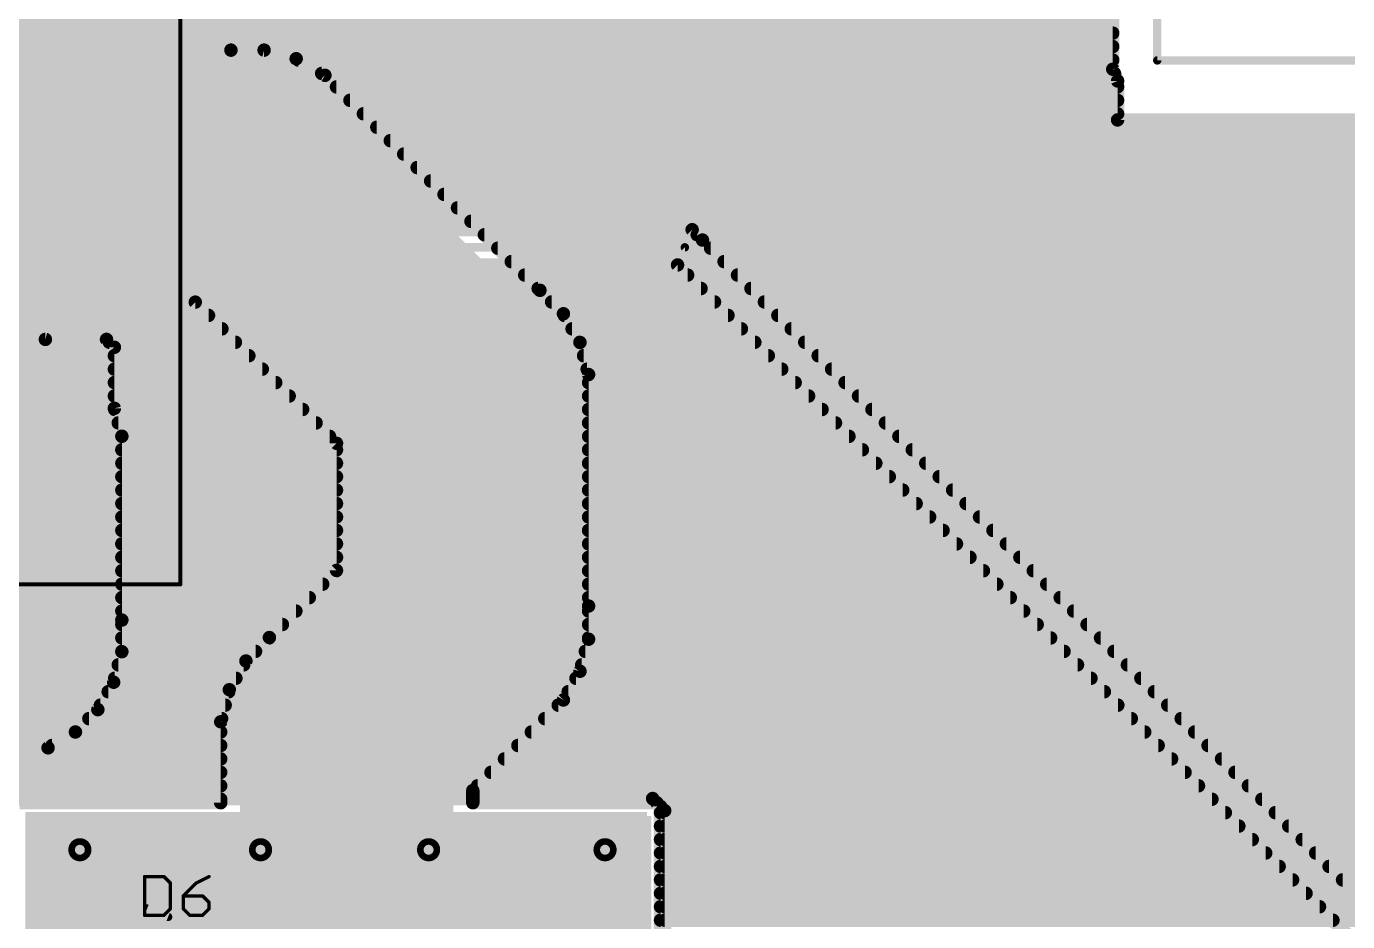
# Model space of a CAD drawing. Extents: x 0 to 10.8, y 0 to 6.1.
# Drawn here: x 8.201 to 9.774, y 3.502 to 4.568 of the extents above; entities that cross this region are included whole.
import ezdxf

# ---------------------------------------------------------------- set-up
doc = ezdxf.new("R2010")
doc.units = 0
for name, color, linetype in [('1', 22, 'CONTINUOUS'), ('116', 253, 'CONTINUOUS'), ('16', 175, 'CONTINUOUS'), ('18', 82, 'CONTINUOUS'), ('20', 7, 'CONTINUOUS'), ('21', 253, 'CONTINUOUS'), ('25', 253, 'CONTINUOUS'), ('29', 253, 'CONTINUOUS'), ('30', 253, 'CONTINUOUS'), ('31', 253, 'CONTINUOUS'), ('39', 22, 'CONTINUOUS'), ('44', 253, 'CONTINUOUS')]:
    doc.layers.add(name, color=color, linetype=linetype)

# ---------------------------------------------------------------- blocks, each defined once
blk = doc.blocks.new('RECT')
blk.add_solid([(-0.5, -0.5), (0.5, -0.5), (-0.5, 0.5), (0.5, 0.5)])
blk = doc.blocks.new('SQUAREV')
blk.add_solid([(-0.5, -0.5), (0.5, -0.5), (-0.5, 0.5), (0.5, 0.5)])

msp = doc.modelspace()

# ---------------------------------------------------------------- linework, layer by layer
at = {"layer": '1'}
for points, const_width in [([(9.49424, 6.029677), (9.49424, 4.517012)], 0.016), ([(7.140697, 4.576), (9.49424, 4.576)], 0.016), ([(7.124697, 4.56), (9.49424, 4.56)], 0.016), ([(7.108697, 4.544), (9.49424, 4.544)], 0.016), ([(8.444799, 4.539752), (7.483587, 4.539752)], 0.016), ([(8.484299, 4.539752), (8.444799, 4.539752)], 0.016), ([(8.522449, 4.529531), (8.484299, 4.539752)], 0.016), ([(8.55665, 4.509783), (8.522449, 4.529531)], 0.016), ([(8.525102, 4.528), (9.49424, 4.528)], 0.016), ([(8.464551, 4.389756), (7.503339, 4.389756)], 0.254), ([(8.720457, 4.13385), (8.464551, 4.389756)], 0.254), ([(8.552811, 4.512), (9.496315, 4.512)], 0.016), ([(8.812555, 4.253878), (8.55665, 4.509783)], 0.016), ([(9.49424, 4.517012), (9.5, 4.503118)], 0.016), ([(8.570433, 4.496), (9.5, 4.496)], 0.016), ([(9.5, 4.503118), (9.5, 4.456693)], 0.016), ([(8.586433, 4.48), (9.5, 4.48)], 0.016), ([(8.602433, 4.464), (9.5, 4.464)], 0.016), ([(8.618433, 4.448), (10.542909, 4.448)], 0.016), ([(9.5, 4.456693), (10.551602, 4.456693)], 0.016), ([(8.634433, 4.432), (10.530996, 4.432)], 0.016), ([(8.650433, 4.416), (10.52176, 4.416)], 0.016), ([(8.666433, 4.4), (10.516028, 4.4)], 0.016), ([(8.682433, 4.384), (10.51174, 4.384)], 0.016), ([(8.698433, 4.368), (10.51, 4.368)], 0.016), ([(8.714433, 4.352), (10.51, 4.352)], 0.016), ([(8.730433, 4.336), (10.511736, 4.336)], 0.016), ([(8.746433, 4.32), (10.516024, 4.32)], 0.016), ([(8.762433, 4.304), (10.521752, 4.304)], 0.016), ([(8.778433, 4.288), (10.530988, 4.288)], 0.016), ([(8.794433, 4.272), (10.542906, 4.272)], 0.016), ([(8.720457, 3.85826), (8.720457, 4.13385)], 0.254), ([(8.810433, 4.256), (10.558906, 4.256)], 0.016), ([(8.840484, 4.225949), (8.812555, 4.253878)], 0.016), ([(7.565469, 4.239756), (8.402417, 4.239756)], 0.016), ([(8.402417, 4.239756), (8.570457, 4.071717)], 0.016), ([(8.826433, 4.24), (10.584839, 4.24)], 0.016), ([(7.549713, 4.224), (8.418173, 4.224)], 0.016), ([(8.860232, 4.191748), (8.840484, 4.225949)], 0.016), ([(8.84161, 4.224), (10.754087, 4.224)], 0.016), ([(7.533713, 4.208), (8.434173, 4.208)], 0.016), ([(8.85085, 4.208), (10.754087, 4.208)], 0.016), ([(8.224004, 4.195421), (8.190827, 4.204311)], 0.016), ([(8.296736, 4.195421), (8.224004, 4.195421)], 0.016), ([(8.306106, 4.186051), (8.296736, 4.195421)], 0.016), ([(8.300157, 4.192), (8.450173, 4.192)], 0.016), ([(8.860091, 4.192), (10.754087, 4.192)], 0.016), ([(8.870453, 4.153598), (8.860232, 4.191748)], 0.016), ([(8.172, 3.84248), (8.172, 4.061315)], 0.254), ([(8.306106, 4.113319), (8.306106, 4.186051)], 0.016), ([(8.306106, 4.176), (8.466173, 4.176)], 0.016), ([(8.864453, 4.176), (10.754087, 4.176)], 0.016), ([(8.306106, 4.16), (8.482173, 4.16)], 0.016), ([(8.86874, 4.16), (10.754087, 4.16)], 0.016), ([(8.306106, 4.144), (8.498173, 4.144)], 0.016), ([(8.870453, 3.878008), (8.870453, 4.153598)], 0.016), ([(8.870453, 4.144), (10.754087, 4.144)], 0.016), ([(8.306106, 4.128), (8.514173, 4.128)], 0.016), ([(8.870453, 4.128), (10.754087, 4.128)], 0.016), ([(8.314996, 4.080142), (8.306106, 4.113319)], 0.016), ([(8.306461, 4.112), (8.530173, 4.112)], 0.016), ([(8.870453, 4.112), (10.754087, 4.112)], 0.016), ([(8.310748, 4.096), (8.546173, 4.096)], 0.016), ([(8.870453, 4.096), (10.754087, 4.096)], 0.016), ([(8.314996, 3.861307), (8.314996, 4.080142)], 0.016), ([(8.314996, 4.08), (8.562173, 4.08)], 0.016), ([(8.870453, 4.08), (10.754087, 4.08)], 0.016), ([(8.570457, 4.071717), (8.570457, 3.92039)], 0.016), ([(8.314996, 4.064), (8.570457, 4.064)], 0.016), ([(8.870453, 4.064), (10.754087, 4.064)], 0.016), ([(8.314996, 4.048), (8.570457, 4.048)], 0.016), ([(8.870453, 4.048), (10.754087, 4.048)], 0.016), ([(8.314996, 4.032), (8.570457, 4.032)], 0.016), ([(8.870453, 4.032), (10.754087, 4.032)], 0.016), ([(8.314996, 4.016), (8.570457, 4.016)], 0.016), ([(8.870453, 4.016), (10.754087, 4.016)], 0.016), ([(8.314996, 4), (8.570457, 4)], 0.016), ([(8.870453, 4), (10.754087, 4)], 0.016), ([(8.314996, 3.984), (8.570457, 3.984)], 0.016), ([(8.582661, 3.720465), (8.720457, 3.85826)], 0.254), ([(8.870453, 3.984), (10.754087, 3.984)], 0.016), ([(7.306063, 3.84248), (8.172, 3.84248)], 0.254), ([(8.314996, 3.968), (8.570457, 3.968)], 0.016), ([(8.870453, 3.968), (10.754087, 3.968)], 0.016), ([(8.314996, 3.952), (8.570457, 3.952)], 0.016), ([(8.870453, 3.952), (10.754087, 3.952)], 0.016), ([(8.314996, 3.936), (8.570457, 3.936)], 0.016), ([(8.870453, 3.936), (10.754087, 3.936)], 0.016), ([(8.314996, 3.92), (8.570067, 3.92)], 0.016), ([(8.570457, 3.92039), (8.490559, 3.840492)], 0.016), ([(8.870453, 3.92), (10.754087, 3.92)], 0.016), ([(8.314996, 3.904), (8.554067, 3.904)], 0.016), ([(8.870453, 3.904), (10.754087, 3.904)], 0.016), ([(8.314996, 3.888), (8.538067, 3.888)], 0.016), ([(8.870453, 3.888), (10.754087, 3.888)], 0.016), ([(8.870453, 3.838508), (8.870453, 3.878008)], 0.016), ([(8.314996, 3.872), (8.522067, 3.872)], 0.016), ([(8.314996, 3.82365), (8.314996, 3.861307)], 0.016), ([(8.870453, 3.872), (10.754087, 3.872)], 0.016), ([(8.314996, 3.856), (8.506067, 3.856)], 0.016), ([(8.870453, 3.856), (10.754087, 3.856)], 0.016), ([(8.314996, 3.84), (8.490067, 3.84)], 0.016), ([(8.490559, 3.840492), (8.46263, 3.812563)], 0.016), ([(8.582661, 3.307079), (8.582661, 3.720465)], 0.254), ([(8.860232, 3.800358), (8.870453, 3.838508)], 0.016), ([(8.870453, 3.84), (10.754087, 3.84)], 0.016), ([(8.305252, 3.787283), (8.314996, 3.82365)], 0.016), ([(8.314996, 3.824), (8.474067, 3.824)], 0.016), ([(8.866563, 3.824), (10.754087, 3.824)], 0.016), ([(8.310799, 3.808), (8.459996, 3.808)], 0.016), ([(8.46263, 3.812563), (8.442882, 3.778362)], 0.016), ([(8.840484, 3.766157), (8.860232, 3.800358)], 0.016), ([(8.86228, 3.808), (10.754087, 3.808)], 0.016), ([(8.286425, 3.754673), (8.305252, 3.787283)], 0.016), ([(8.306512, 3.792), (8.45076, 3.792)], 0.016), ([(8.855406, 3.792), (10.754087, 3.792)], 0.016), ([(8.298736, 3.776), (8.442252, 3.776)], 0.016), ([(8.442882, 3.778362), (8.432661, 3.740213)], 0.016), ([(8.732657, 3.658331), (8.840484, 3.766157)], 0.016), ([(8.846165, 3.776), (10.754087, 3.776)], 0.016), ([(8.259803, 3.728051), (8.286425, 3.754673)], 0.016), ([(8.2895, 3.76), (8.437965, 3.76)], 0.016), ([(8.834327, 3.76), (10.754087, 3.76)], 0.016), ([(8.275752, 3.744), (8.433677, 3.744)], 0.016), ([(8.432661, 3.740213), (8.432661, 3.643854)], 0.016), ([(8.818327, 3.744), (10.754087, 3.744)], 0.016), ([(8.227193, 3.709224), (8.259803, 3.728051)], 0.016), ([(8.259713, 3.728), (8.432661, 3.728)], 0.016), ([(8.802327, 3.728), (10.754087, 3.728)], 0.016), ([(8.190827, 3.69948), (8.227193, 3.709224)], 0.016), ([(8.232, 3.712), (8.432661, 3.712)], 0.016), ([(8.786327, 3.712), (10.754087, 3.712)], 0.016), ([(7.682059, 3.696), (8.432661, 3.696)], 0.016), ([(8.770327, 3.696), (10.754087, 3.696)], 0.016), ([(7.682059, 3.68), (8.432661, 3.68)], 0.016), ([(8.754327, 3.68), (10.754087, 3.68)], 0.016), ([(7.682059, 3.664), (8.432661, 3.664)], 0.016), ([(8.732657, 3.643854), (8.732657, 3.658331)], 0.016), ([(8.738327, 3.664), (10.754087, 3.664)], 0.016), ([(7.682059, 3.648), (8.432661, 3.648)], 0.016), ([(8.432661, 3.643854), (8.193417, 3.643854)], 0.016), ([(8.732657, 3.648), (10.754087, 3.648)], 0.016), ([(8.951673, 3.643854), (8.732657, 3.643854)], 0.016), ([(8.961043, 3.634484), (8.951673, 3.643854)], 0.016), ([(8.961043, 3.116228), (8.961043, 3.634484)], 0.016), ([(8.961043, 3.632), (10.754087, 3.632)], 0.016), ([(8.961043, 3.616), (10.754087, 3.616)], 0.016), ([(8.961043, 3.6), (10.754087, 3.6)], 0.016), ([(8.961043, 3.584), (10.754087, 3.584)], 0.016), ([(8.961043, 3.568), (10.754087, 3.568)], 0.016), ([(8.961043, 3.552), (10.754087, 3.552)], 0.016), ([(8.961043, 3.536), (10.754087, 3.536)], 0.016), ([(8.370047, 3.507858), (8.345047, 3.517858)], 0.01), ([(8.961043, 3.52), (10.754087, 3.52)], 0.016), ([(8.961043, 3.504), (10.754087, 3.504)], 0.016)]:
    msp.add_lwpolyline(points, dxfattribs=dict(at, const_width=const_width))
for points, const_width in [([(9.49424, 4.556, 1), (9.49424, 4.564)], 0.008), ([(8.444799, 4.543752, 1), (8.444799, 4.535752)], 0.008), ([(8.444799, 4.535752, 1), (8.444799, 4.543752)], 0.008), ([(8.485334, 4.543616, 1), (8.483264, 4.535888)], 0.008), ([(8.484299, 4.535752, 1), (8.484299, 4.543752)], 0.008), ([(9.49424, 4.54, 1), (9.49424, 4.548)], 0.008), ([(8.524449, 4.532996, 1), (8.520449, 4.526067)], 0.008), ([(8.525102, 4.532, 1), (8.525102, 4.524)], 0.008), ([(8.521414, 4.525668, 1), (8.523484, 4.533395)], 0.008), ([(9.49424, 4.524, 1), (9.49424, 4.532)], 0.008), ([(8.509452, 4.434657, 1), (8.41965, 4.344855)], 0.127), ([(8.464551, 4.326256, 1), (8.464551, 4.453256)], 0.127), ([(8.552811, 4.516, 1), (8.552811, 4.508)], 0.008), ([(8.559478, 4.512612, 1), (8.553821, 4.506955)], 0.008), ([(8.554649, 4.506319, 1), (8.55865, 4.513247)], 0.008), ([(9.497935, 4.518544, 1), (9.490545, 4.51548)], 0.008), ([(9.49024, 4.517012, 1), (9.49824, 4.517012)], 0.008), ([(9.496315, 4.508, 1), (9.496315, 4.516)], 0.008), ([(8.570433, 4.5, 1), (8.570433, 4.492)], 0.008), ([(9.504, 4.503118, 1), (9.496, 4.503118)], 0.008), ([(9.496305, 4.501586, 1), (9.503695, 4.50465)], 0.008), ([(9.5, 4.492, 1), (9.5, 4.5)], 0.008), ([(8.586433, 4.484, 1), (8.586433, 4.476)], 0.008), ([(9.5, 4.476, 1), (9.5, 4.484)], 0.008), ([(8.602433, 4.468, 1), (8.602433, 4.46)], 0.008), ([(9.5, 4.46, 1), (9.5, 4.468)], 0.008), ([(8.618433, 4.452, 1), (8.618433, 4.444)], 0.008), ([(9.5, 4.460693, 1), (9.5, 4.452693)], 0.008), ([(9.496, 4.456693, 1), (9.504, 4.456693)], 0.008), ([(8.634433, 4.436, 1), (8.634433, 4.428)], 0.008), ([(8.650433, 4.42, 1), (8.650433, 4.412)], 0.008), ([(8.666433, 4.404, 1), (8.666433, 4.396)], 0.008), ([(8.682433, 4.388, 1), (8.682433, 4.38)], 0.008), ([(8.698433, 4.372, 1), (8.698433, 4.364)], 0.008), ([(8.714433, 4.356, 1), (8.714433, 4.348)], 0.008), ([(8.730433, 4.34, 1), (8.730433, 4.332)], 0.008), ([(8.746433, 4.324, 1), (8.746433, 4.316)], 0.008), ([(8.762433, 4.308, 1), (8.762433, 4.3)], 0.008), ([(8.778433, 4.292, 1), (8.778433, 4.284)], 0.008), ([(8.794433, 4.276, 1), (8.794433, 4.268)], 0.008), ([(8.783957, 4.13385, 1), (8.656957, 4.13385)], 0.127), ([(8.810433, 4.26, 1), (8.810433, 4.252)], 0.008), ([(8.815384, 4.256706, 1), (8.809727, 4.25105)], 0.008), ([(8.405246, 4.242584, 1), (8.399589, 4.236927)], 0.008), ([(8.402417, 4.235756, 1), (8.402417, 4.243756)], 0.008), ([(8.809727, 4.25105, 1), (8.815384, 4.256706)], 0.008), ([(8.826433, 4.244, 1), (8.826433, 4.236)], 0.008), ([(8.418173, 4.22, 1), (8.418173, 4.228)], 0.008), ([(8.675555, 4.088949, 1), (8.765358, 4.178752)], 0.127), ([(8.843948, 4.227949, 1), (8.83702, 4.223949)], 0.008), ([(8.84161, 4.228, 1), (8.84161, 4.22)], 0.008), ([(8.837656, 4.22312, 1), (8.843313, 4.228777)], 0.008), ([(8.434173, 4.204, 1), (8.434173, 4.212)], 0.008), ([(8.85085, 4.212, 1), (8.85085, 4.204)], 0.008), ([(8.224004, 4.199421, 1), (8.224004, 4.191421)], 0.008), ([(8.222969, 4.191558, 1), (8.225039, 4.199285)], 0.008), ([(8.299565, 4.19825, 1), (8.293908, 4.192593)], 0.008), ([(8.300157, 4.196, 1), (8.300157, 4.188)], 0.008), ([(8.296736, 4.191421, 1), (8.296736, 4.199421)], 0.008), ([(8.450173, 4.188, 1), (8.450173, 4.196)], 0.008), ([(8.860091, 4.196, 1), (8.860091, 4.188)], 0.008), ([(8.864096, 4.192783, 1), (8.856369, 4.190713)], 0.008), ([(8.2355, 4.061315, 1), (8.1085, 4.061315)], 0.127), ([(8.310106, 4.186051, 1), (8.302106, 4.186051)], 0.008), ([(8.306106, 4.18, 1), (8.306106, 4.172)], 0.008), ([(8.303278, 4.183223, 1), (8.308935, 4.18888)], 0.008), ([(8.466173, 4.172, 1), (8.466173, 4.18)], 0.008), ([(8.856768, 4.189748, 1), (8.863696, 4.193748)], 0.008), ([(8.864453, 4.18, 1), (8.864453, 4.172)], 0.008), ([(8.306106, 4.164, 1), (8.306106, 4.156)], 0.008), ([(8.482173, 4.156, 1), (8.482173, 4.164)], 0.008), ([(8.86874, 4.164, 1), (8.86874, 4.156)], 0.008), ([(8.306106, 4.148, 1), (8.306106, 4.14)], 0.008), ([(8.498173, 4.14, 1), (8.498173, 4.148)], 0.008), ([(8.874453, 4.153598, 1), (8.866453, 4.153598)], 0.008), ([(8.870453, 4.148, 1), (8.870453, 4.14)], 0.008), ([(8.866589, 4.152563, 1), (8.874317, 4.154634)], 0.008), ([(8.306106, 4.132, 1), (8.306106, 4.124)], 0.008), ([(8.514173, 4.124, 1), (8.514173, 4.132)], 0.008), ([(8.870453, 4.132, 1), (8.870453, 4.124)], 0.008), ([(8.30997, 4.114354, 1), (8.302243, 4.112284)], 0.008), ([(8.306461, 4.116, 1), (8.306461, 4.108)], 0.008), ([(8.530173, 4.108, 1), (8.530173, 4.116)], 0.008), ([(8.870453, 4.116, 1), (8.870453, 4.108)], 0.008), ([(8.302106, 4.113319, 1), (8.310106, 4.113319)], 0.008), ([(8.310748, 4.1, 1), (8.310748, 4.092)], 0.008), ([(8.546173, 4.092, 1), (8.546173, 4.1)], 0.008), ([(8.870453, 4.1, 1), (8.870453, 4.092)], 0.008), ([(8.318996, 4.080142, 1), (8.310996, 4.080142)], 0.008), ([(8.314996, 4.084, 1), (8.314996, 4.076)], 0.008), ([(8.562173, 4.076, 1), (8.562173, 4.084)], 0.008), ([(8.870453, 4.084, 1), (8.870453, 4.076)], 0.008), ([(8.311132, 4.079106, 1), (8.31886, 4.081177)], 0.008), ([(8.574457, 4.071717, 1), (8.566457, 4.071717)], 0.008), ([(8.567628, 4.068888, 1), (8.573285, 4.074545)], 0.008), ([(8.314996, 4.068, 1), (8.314996, 4.06)], 0.008), ([(8.570457, 4.06, 1), (8.570457, 4.068)], 0.008), ([(8.870453, 4.068, 1), (8.870453, 4.06)], 0.008), ([(8.314996, 4.052, 1), (8.314996, 4.044)], 0.008), ([(8.570457, 4.044, 1), (8.570457, 4.052)], 0.008), ([(8.870453, 4.052, 1), (8.870453, 4.044)], 0.008), ([(8.314996, 4.036, 1), (8.314996, 4.028)], 0.008), ([(8.570457, 4.028, 1), (8.570457, 4.036)], 0.008), ([(8.870453, 4.036, 1), (8.870453, 4.028)], 0.008), ([(8.314996, 4.02, 1), (8.314996, 4.012)], 0.008), ([(8.570457, 4.012, 1), (8.570457, 4.02)], 0.008), ([(8.870453, 4.02, 1), (8.870453, 4.012)], 0.008), ([(8.314996, 4.004, 1), (8.314996, 3.996)], 0.008), ([(8.570457, 3.996, 1), (8.570457, 4.004)], 0.008), ([(8.870453, 4.004, 1), (8.870453, 3.996)], 0.008), ([(8.314996, 3.988, 1), (8.314996, 3.98)], 0.008), ([(8.570457, 3.98, 1), (8.570457, 3.988)], 0.008), ([(8.765358, 3.813359, 1), (8.675555, 3.903161)], 0.127), ([(8.870453, 3.988, 1), (8.870453, 3.98)], 0.008), ([(8.172, 3.77898, 1), (8.172, 3.90598)], 0.127), ([(8.314996, 3.972, 1), (8.314996, 3.964)], 0.008), ([(8.570457, 3.964, 1), (8.570457, 3.972)], 0.008), ([(8.870453, 3.972, 1), (8.870453, 3.964)], 0.008), ([(8.314996, 3.956, 1), (8.314996, 3.948)], 0.008), ([(8.570457, 3.948, 1), (8.570457, 3.956)], 0.008), ([(8.870453, 3.956, 1), (8.870453, 3.948)], 0.008), ([(8.314996, 3.94, 1), (8.314996, 3.932)], 0.008), ([(8.570457, 3.932, 1), (8.570457, 3.94)], 0.008), ([(8.870453, 3.94, 1), (8.870453, 3.932)], 0.008), ([(8.314996, 3.924, 1), (8.314996, 3.916)], 0.008), ([(8.566457, 3.92039, 1), (8.574457, 3.92039)], 0.008), ([(8.573285, 3.917561, 1), (8.567628, 3.923218)], 0.008), ([(8.570067, 3.916, 1), (8.570067, 3.924)], 0.008), ([(8.656957, 3.85826, 1), (8.783957, 3.85826)], 0.127), ([(8.870453, 3.924, 1), (8.870453, 3.916)], 0.008), ([(8.1085, 3.84248, 1), (8.2355, 3.84248)], 0.127), ([(8.314996, 3.908, 1), (8.314996, 3.9)], 0.008), ([(8.554067, 3.9, 1), (8.554067, 3.908)], 0.008), ([(8.870453, 3.908, 1), (8.870453, 3.9)], 0.008), ([(8.314996, 3.892, 1), (8.314996, 3.884)], 0.008), ([(8.538067, 3.884, 1), (8.538067, 3.892)], 0.008), ([(8.870453, 3.892, 1), (8.870453, 3.884)], 0.008), ([(8.874453, 3.878008, 1), (8.866453, 3.878008)], 0.008), ([(8.314996, 3.876, 1), (8.314996, 3.868)], 0.008), ([(8.318996, 3.861307, 1), (8.310996, 3.861307)], 0.008), ([(8.522067, 3.868, 1), (8.522067, 3.876)], 0.008), ([(8.866453, 3.878008, 1), (8.874453, 3.878008)], 0.008), ([(8.870453, 3.876, 1), (8.870453, 3.868)], 0.008), ([(8.310996, 3.861307, 1), (8.318996, 3.861307)], 0.008), ([(8.314996, 3.86, 1), (8.314996, 3.852)], 0.008), ([(8.506067, 3.852, 1), (8.506067, 3.86)], 0.008), ([(8.870453, 3.86, 1), (8.870453, 3.852)], 0.008), ([(8.314996, 3.844, 1), (8.314996, 3.836)], 0.008), ([(8.646161, 3.720465, 1), (8.519161, 3.720465)], 0.127), ([(8.487731, 3.843321, 1), (8.493387, 3.837664)], 0.008), ([(8.493387, 3.837664, 1), (8.487731, 3.843321)], 0.008), ([(8.490067, 3.836, 1), (8.490067, 3.844)], 0.008), ([(8.870453, 3.844, 1), (8.870453, 3.836)], 0.008), ([(8.866453, 3.838508, 1), (8.874453, 3.838508)], 0.008), ([(8.874317, 3.837473, 1), (8.866589, 3.839543)], 0.008), ([(8.314996, 3.828, 1), (8.314996, 3.82)], 0.008), ([(8.310996, 3.82365, 1), (8.318996, 3.82365)], 0.008), ([(8.31886, 3.822614, 1), (8.311132, 3.824685)], 0.008), ([(8.53776, 3.765366, 1), (8.627563, 3.675563)], 0.127), ([(8.474067, 3.82, 1), (8.474067, 3.828)], 0.008), ([(8.866563, 3.828, 1), (8.866563, 3.82)], 0.008), ([(8.310799, 3.812, 1), (8.310799, 3.804)], 0.008), ([(8.459801, 3.815391, 1), (8.465458, 3.809735)], 0.008), ([(8.466094, 3.810563, 1), (8.459166, 3.814563)], 0.008), ([(8.459996, 3.804, 1), (8.459996, 3.812)], 0.008), ([(8.856369, 3.801393, 1), (8.864096, 3.799323)], 0.008), ([(8.863696, 3.798358, 1), (8.856768, 3.802358)], 0.008), ([(8.86228, 3.812, 1), (8.86228, 3.804)], 0.008), ([(8.301388, 3.788319, 1), (8.309116, 3.786248)], 0.008), ([(8.308716, 3.785284, 1), (8.301788, 3.789283)], 0.008), ([(8.306512, 3.796, 1), (8.306512, 3.788)], 0.008), ([(8.45076, 3.788, 1), (8.45076, 3.796)], 0.008), ([(8.855406, 3.796, 1), (8.855406, 3.788)], 0.008), ([(8.298736, 3.78, 1), (8.298736, 3.772)], 0.008), ([(8.439418, 3.780362, 1), (8.446346, 3.776362)], 0.008), ([(8.446746, 3.777327, 1), (8.439018, 3.779397)], 0.008), ([(8.442252, 3.772, 1), (8.442252, 3.78)], 0.008), ([(8.843313, 3.763329, 1), (8.837656, 3.768986)], 0.008), ([(8.846165, 3.78, 1), (8.846165, 3.772)], 0.008), ([(8.282961, 3.756673, 1), (8.289889, 3.752673)], 0.008), ([(8.289254, 3.751845, 1), (8.283597, 3.757502)], 0.008), ([(8.2895, 3.764, 1), (8.2895, 3.756)], 0.008), ([(8.437965, 3.756, 1), (8.437965, 3.764)], 0.008), ([(8.834327, 3.764, 1), (8.834327, 3.756)], 0.008), ([(8.83702, 3.768158, 1), (8.843948, 3.764157)], 0.008), ([(8.275752, 3.748, 1), (8.275752, 3.74)], 0.008), ([(8.436661, 3.740213, 1), (8.428661, 3.740213)], 0.008), ([(8.428798, 3.741248, 1), (8.436525, 3.739177)], 0.008), ([(8.433677, 3.74, 1), (8.433677, 3.748)], 0.008), ([(8.818327, 3.748, 1), (8.818327, 3.74)], 0.008), ([(8.259713, 3.732, 1), (8.259713, 3.724)], 0.008), ([(8.256975, 3.73088, 1), (8.262632, 3.725223)], 0.008), ([(8.261803, 3.724587, 1), (8.257803, 3.731515)], 0.008), ([(8.432661, 3.724, 1), (8.432661, 3.732)], 0.008), ([(8.802327, 3.732, 1), (8.802327, 3.724)], 0.008), ([(8.225193, 3.712689, 1), (8.229193, 3.70576)], 0.008), ([(8.228228, 3.705361, 1), (8.226158, 3.713088)], 0.008), ([(8.232, 3.716, 1), (8.232, 3.708)], 0.008), ([(8.432661, 3.708, 1), (8.432661, 3.716)], 0.008), ([(8.786327, 3.716, 1), (8.786327, 3.708)], 0.008), ([(8.432661, 3.692, 1), (8.432661, 3.7)], 0.008), ([(8.770327, 3.7, 1), (8.770327, 3.692)], 0.008), ([(8.432661, 3.676, 1), (8.432661, 3.684)], 0.008), ([(8.754327, 3.684, 1), (8.754327, 3.676)], 0.008), ([(8.432661, 3.66, 1), (8.432661, 3.668)], 0.008), ([(8.736657, 3.658331, 1), (8.728657, 3.658331)], 0.008), ([(8.729829, 3.661159, 1), (8.735486, 3.655502)], 0.008), ([(8.738327, 3.668, 1), (8.738327, 3.66)], 0.008), ([(8.428661, 3.643854, 1), (8.436661, 3.643854)], 0.008), ([(8.432661, 3.644, 1), (8.432661, 3.652)], 0.008), ([(8.432661, 3.639854, 1), (8.432661, 3.647854)], 0.008), ([(8.732657, 3.652, 1), (8.732657, 3.644)], 0.008), ([(8.732657, 3.647854, 1), (8.732657, 3.639854)], 0.008), ([(8.728657, 3.643854, 1), (8.736657, 3.643854)], 0.008), ([(8.954502, 3.646683, 1), (8.948845, 3.641026)], 0.008), ([(8.951673, 3.639854, 1), (8.951673, 3.647854)], 0.008), ([(8.965043, 3.634484, 1), (8.957043, 3.634484)], 0.008), ([(8.961043, 3.636, 1), (8.961043, 3.628)], 0.008), ([(8.958215, 3.631656, 1), (8.963872, 3.637313)], 0.008), ([(8.961043, 3.62, 1), (8.961043, 3.612)], 0.008), ([(8.961043, 3.604, 1), (8.961043, 3.596)], 0.008), ([(8.961043, 3.588, 1), (8.961043, 3.58)], 0.008), ([(8.961043, 3.572, 1), (8.961043, 3.564)], 0.008), ([(8.961043, 3.556, 1), (8.961043, 3.548)], 0.008), ([(8.961043, 3.54, 1), (8.961043, 3.532)], 0.008), ([(8.345976, 3.520179, 1), (8.344119, 3.515537)], 0.005), ([(8.961043, 3.524, 1), (8.961043, 3.516)], 0.008), ([(8.369119, 3.505537, 1), (8.370976, 3.510179)], 0.005), ([(8.961043, 3.508, 1), (8.961043, 3.5)], 0.008)]:
    msp.add_lwpolyline(points, format="xyb", dxfattribs=dict(at, const_width=const_width))
at = {"layer": '116', "const_width": 0.007874}
for points in [[(8.265039, 3.578031, 1), (8.265039, 3.597717, 1), (8.265039, 3.578031)], [(8.480039, 3.578031, 1), (8.480039, 3.597717, 1), (8.480039, 3.578031)], [(8.680039, 3.578031, 1), (8.680039, 3.597717, 1), (8.680039, 3.578031)], [(8.890039, 3.578031, 1), (8.890039, 3.597717, 1), (8.890039, 3.578031)]]:
    msp.add_lwpolyline(points, format="xyb", dxfattribs=at)
at = {"layer": '16'}
for points, const_width in [([(9.49424, 6.029677), (9.49424, 4.517012)], 0.016), ([(6.568744, 4.576), (9.49424, 4.576)], 0.016), ([(6.568744, 4.56), (9.49424, 4.56)], 0.016), ([(6.568744, 4.544), (9.49424, 4.544)], 0.016), ([(6.568744, 4.528), (9.49424, 4.528)], 0.016), ([(6.566665, 4.512), (9.496315, 4.512)], 0.016), ([(9.49424, 4.517012), (9.5, 4.503118)], 0.016), ([(6.562992, 4.496), (9.5, 4.496)], 0.016), ([(9.5, 4.503118), (9.5, 4.456693)], 0.016), ([(6.539417, 4.48), (9.5, 4.48)], 0.016), ([(5.590693, 4.464), (9.5, 4.464)], 0.016), ([(5.606693, 4.448), (10.542909, 4.448)], 0.016), ([(9.5, 4.456693), (10.551602, 4.456693)], 0.016), ([(5.622693, 4.432), (10.530996, 4.432)], 0.016), ([(5.638693, 4.416), (10.52176, 4.416)], 0.016), ([(5.654693, 4.4), (10.516028, 4.4)], 0.016), ([(5.670693, 4.384), (10.51174, 4.384)], 0.016), ([(5.686693, 4.368), (10.51, 4.368)], 0.016), ([(5.702693, 4.352), (10.51, 4.352)], 0.016), ([(5.718693, 4.336), (10.511736, 4.336)], 0.016), ([(8.993697, 4.325996), (5.728697, 4.325996)], 0.016), ([(9.005996, 4.313697), (8.993697, 4.325996)], 0.016), ([(8.999693, 4.32), (10.516024, 4.32)], 0.016), ([(5.72, 4.305), (8.985, 4.305)], 0.01), ([(8.985, 4.305), (10.285, 3.005)], 0.01), ([(10.257213, 3.06248), (9.005996, 4.313697)], 0.016), ([(9.015693, 4.304), (10.521752, 4.304)], 0.016), ([(9.031693, 4.288), (10.530988, 4.288)], 0.016), ([(5.203, 4.272), (8.988299, 4.272)], 0.016), ([(5.728697, 4.284), (8.976299, 4.284)], 0.016), ([(8.976299, 4.284), (10.229425, 3.030878)], 0.016), ([(9.047693, 4.272), (10.542906, 4.272)], 0.016), ([(5.055697, 4.256), (9.004299, 4.256)], 0.016), ([(9.063693, 4.256), (10.558906, 4.256)], 0.016), ([(5.039697, 4.24), (9.020299, 4.24)], 0.016), ([(9.079693, 4.24), (10.584839, 4.24)], 0.016), ([(5.023697, 4.224), (9.036299, 4.224)], 0.016), ([(9.095693, 4.224), (10.754087, 4.224)], 0.016), ([(7.682059, 4.208), (9.052299, 4.208)], 0.016), ([(9.111693, 4.208), (10.754087, 4.208)], 0.016), ([(7.682059, 4.192), (9.068299, 4.192)], 0.016), ([(9.127693, 4.192), (10.754087, 4.192)], 0.016), ([(7.682059, 4.176), (9.084299, 4.176)], 0.016), ([(9.143693, 4.176), (10.754087, 4.176)], 0.016), ([(7.682059, 4.16), (9.100299, 4.16)], 0.016), ([(9.159693, 4.16), (10.754087, 4.16)], 0.016), ([(7.682059, 4.144), (9.116299, 4.144)], 0.016), ([(9.175693, 4.144), (10.754087, 4.144)], 0.016), ([(7.682059, 4.128), (9.132299, 4.128)], 0.016), ([(9.191693, 4.128), (10.754087, 4.128)], 0.016), ([(7.682059, 4.112), (9.148299, 4.112)], 0.016), ([(9.207693, 4.112), (10.754087, 4.112)], 0.016), ([(7.682059, 4.096), (9.164299, 4.096)], 0.016), ([(9.223693, 4.096), (10.754087, 4.096)], 0.016), ([(7.682059, 4.08), (9.180299, 4.08)], 0.016), ([(9.239693, 4.08), (10.754087, 4.08)], 0.016), ([(7.682059, 4.064), (9.196299, 4.064)], 0.016), ([(9.255693, 4.064), (10.754087, 4.064)], 0.016), ([(7.682059, 4.048), (9.212299, 4.048)], 0.016), ([(9.271693, 4.048), (10.754087, 4.048)], 0.016), ([(7.682059, 4.032), (9.228299, 4.032)], 0.016), ([(9.287693, 4.032), (10.754087, 4.032)], 0.016), ([(7.682059, 4.016), (9.244299, 4.016)], 0.016), ([(9.303693, 4.016), (10.754087, 4.016)], 0.016), ([(7.682059, 4), (9.260299, 4)], 0.016), ([(9.319693, 4), (10.754087, 4)], 0.016), ([(7.682059, 3.984), (9.276299, 3.984)], 0.016), ([(9.335693, 3.984), (10.754087, 3.984)], 0.016), ([(7.682059, 3.968), (9.292299, 3.968)], 0.016), ([(9.351693, 3.968), (10.754087, 3.968)], 0.016), ([(7.682059, 3.952), (9.308299, 3.952)], 0.016), ([(9.367693, 3.952), (10.754087, 3.952)], 0.016), ([(7.682059, 3.936), (9.324299, 3.936)], 0.016), ([(9.383693, 3.936), (10.754087, 3.936)], 0.016), ([(7.682059, 3.92), (9.340299, 3.92)], 0.016), ([(9.399693, 3.92), (10.754087, 3.92)], 0.016), ([(7.682059, 3.904), (9.356299, 3.904)], 0.016), ([(9.415693, 3.904), (10.754087, 3.904)], 0.016), ([(7.682059, 3.888), (9.372299, 3.888)], 0.016), ([(9.431693, 3.888), (10.754087, 3.888)], 0.016), ([(7.682059, 3.872), (9.388299, 3.872)], 0.016), ([(9.447693, 3.872), (10.754087, 3.872)], 0.016), ([(7.682059, 3.856), (9.404299, 3.856)], 0.016), ([(9.463693, 3.856), (10.754087, 3.856)], 0.016), ([(7.682059, 3.84), (9.420299, 3.84)], 0.016), ([(9.479693, 3.84), (10.754087, 3.84)], 0.016), ([(7.682059, 3.824), (9.436299, 3.824)], 0.016), ([(9.495693, 3.824), (10.754087, 3.824)], 0.016), ([(7.682059, 3.808), (9.452299, 3.808)], 0.016), ([(9.511693, 3.808), (10.754087, 3.808)], 0.016), ([(7.682059, 3.792), (9.468299, 3.792)], 0.016), ([(9.527693, 3.792), (10.754087, 3.792)], 0.016), ([(7.682059, 3.776), (9.484299, 3.776)], 0.016), ([(9.543693, 3.776), (10.754087, 3.776)], 0.016), ([(7.682059, 3.76), (9.500299, 3.76)], 0.016), ([(9.559693, 3.76), (10.754087, 3.76)], 0.016), ([(7.682059, 3.744), (9.516299, 3.744)], 0.016), ([(9.575693, 3.744), (10.754087, 3.744)], 0.016), ([(7.682059, 3.728), (9.532299, 3.728)], 0.016), ([(9.591693, 3.728), (10.754087, 3.728)], 0.016), ([(7.682059, 3.712), (9.548299, 3.712)], 0.016), ([(9.607693, 3.712), (10.754087, 3.712)], 0.016), ([(7.682059, 3.696), (9.564299, 3.696)], 0.016), ([(9.623693, 3.696), (10.754087, 3.696)], 0.016), ([(7.682059, 3.68), (9.580299, 3.68)], 0.016), ([(9.639693, 3.68), (10.754087, 3.68)], 0.016), ([(7.682059, 3.664), (9.596299, 3.664)], 0.016), ([(9.655693, 3.664), (10.754087, 3.664)], 0.016), ([(8.946673, 3.648854), (8.193417, 3.648854)], 0.016), ([(8.956043, 3.639484), (8.946673, 3.648854)], 0.016), ([(8.947528, 3.648), (9.612299, 3.648)], 0.016), ([(9.671693, 3.648), (10.754087, 3.648)], 0.016), ([(8.956043, 2.956228), (8.956043, 3.639484)], 0.016), ([(8.956043, 3.632), (9.628299, 3.632)], 0.016), ([(9.687693, 3.632), (10.754087, 3.632)], 0.016), ([(8.956043, 3.616), (9.644299, 3.616)], 0.016), ([(9.703693, 3.616), (10.754087, 3.616)], 0.016), ([(8.956043, 3.6), (9.660299, 3.6)], 0.016), ([(9.719693, 3.6), (10.754087, 3.6)], 0.016), ([(8.956043, 3.584), (9.676299, 3.584)], 0.016), ([(9.735693, 3.584), (10.754087, 3.584)], 0.016), ([(8.956043, 3.568), (9.692299, 3.568)], 0.016), ([(9.751693, 3.568), (10.754087, 3.568)], 0.016), ([(8.956043, 3.552), (9.708299, 3.552)], 0.016), ([(9.767693, 3.552), (10.754087, 3.552)], 0.016), ([(8.956043, 3.536), (9.724299, 3.536)], 0.016), ([(8.956043, 3.52), (9.740299, 3.52)], 0.016), ([(8.956043, 3.504), (9.756299, 3.504)], 0.016)]:
    msp.add_lwpolyline(points, dxfattribs=dict(at, const_width=const_width))
for points, const_width in [([(9.49424, 4.556, 1), (9.49424, 4.564)], 0.008), ([(9.49424, 4.54, 1), (9.49424, 4.548)], 0.008), ([(9.49424, 4.524, 1), (9.49424, 4.532)], 0.008), ([(9.497935, 4.518544, 1), (9.490545, 4.51548)], 0.008), ([(9.49024, 4.517012, 1), (9.49824, 4.517012)], 0.008), ([(9.496315, 4.508, 1), (9.496315, 4.516)], 0.008), ([(9.504, 4.503118, 1), (9.496, 4.503118)], 0.008), ([(9.496305, 4.501586, 1), (9.503695, 4.50465)], 0.008), ([(9.5, 4.492, 1), (9.5, 4.5)], 0.008), ([(9.5, 4.476, 1), (9.5, 4.484)], 0.008), ([(9.5, 4.46, 1), (9.5, 4.468)], 0.008), ([(9.5, 4.460693, 1), (9.5, 4.452693)], 0.008), ([(9.496, 4.456693, 1), (9.504, 4.456693)], 0.008), ([(8.996525, 4.328824, 1), (8.990868, 4.323168)], 0.008), ([(8.993697, 4.321996, 1), (8.993697, 4.329996)], 0.008), ([(8.999693, 4.324, 1), (8.999693, 4.316)], 0.008), ([(8.986768, 4.306768, 1), (8.983232, 4.303232)], 0.005), ([(8.985, 4.3025, 1), (8.985, 4.3075)], 0.005), ([(9.008824, 4.316525, 1), (9.003168, 4.310868)], 0.008), ([(9.003168, 4.310868, 1), (9.008824, 4.316525)], 0.008), ([(9.015693, 4.308, 1), (9.015693, 4.3)], 0.008), ([(9.031693, 4.292, 1), (9.031693, 4.284)], 0.008), ([(8.979128, 4.286828, 1), (8.973471, 4.281172)], 0.008), ([(8.976299, 4.28, 1), (8.976299, 4.288)], 0.008), ([(8.988299, 4.268, 1), (8.988299, 4.276)], 0.008), ([(9.047693, 4.276, 1), (9.047693, 4.268)], 0.008), ([(9.004299, 4.252, 1), (9.004299, 4.26)], 0.008), ([(9.063693, 4.26, 1), (9.063693, 4.252)], 0.008), ([(9.020299, 4.236, 1), (9.020299, 4.244)], 0.008), ([(9.079693, 4.244, 1), (9.079693, 4.236)], 0.008), ([(9.036299, 4.22, 1), (9.036299, 4.228)], 0.008), ([(9.095693, 4.228, 1), (9.095693, 4.22)], 0.008), ([(9.052299, 4.204, 1), (9.052299, 4.212)], 0.008), ([(9.111693, 4.212, 1), (9.111693, 4.204)], 0.008), ([(9.068299, 4.188, 1), (9.068299, 4.196)], 0.008), ([(9.127693, 4.196, 1), (9.127693, 4.188)], 0.008), ([(9.084299, 4.172, 1), (9.084299, 4.18)], 0.008), ([(9.143693, 4.18, 1), (9.143693, 4.172)], 0.008), ([(9.100299, 4.156, 1), (9.100299, 4.164)], 0.008), ([(9.159693, 4.164, 1), (9.159693, 4.156)], 0.008), ([(9.116299, 4.14, 1), (9.116299, 4.148)], 0.008), ([(9.175693, 4.148, 1), (9.175693, 4.14)], 0.008), ([(9.132299, 4.124, 1), (9.132299, 4.132)], 0.008), ([(9.191693, 4.132, 1), (9.191693, 4.124)], 0.008), ([(9.148299, 4.108, 1), (9.148299, 4.116)], 0.008), ([(9.207693, 4.116, 1), (9.207693, 4.108)], 0.008), ([(9.164299, 4.092, 1), (9.164299, 4.1)], 0.008), ([(9.223693, 4.1, 1), (9.223693, 4.092)], 0.008), ([(9.180299, 4.076, 1), (9.180299, 4.084)], 0.008), ([(9.239693, 4.084, 1), (9.239693, 4.076)], 0.008), ([(9.196299, 4.06, 1), (9.196299, 4.068)], 0.008), ([(9.255693, 4.068, 1), (9.255693, 4.06)], 0.008), ([(9.212299, 4.044, 1), (9.212299, 4.052)], 0.008), ([(9.271693, 4.052, 1), (9.271693, 4.044)], 0.008), ([(9.228299, 4.028, 1), (9.228299, 4.036)], 0.008), ([(9.287693, 4.036, 1), (9.287693, 4.028)], 0.008), ([(9.244299, 4.012, 1), (9.244299, 4.02)], 0.008), ([(9.303693, 4.02, 1), (9.303693, 4.012)], 0.008), ([(9.260299, 3.996, 1), (9.260299, 4.004)], 0.008), ([(9.319693, 4.004, 1), (9.319693, 3.996)], 0.008), ([(9.276299, 3.98, 1), (9.276299, 3.988)], 0.008), ([(9.335693, 3.988, 1), (9.335693, 3.98)], 0.008), ([(9.292299, 3.964, 1), (9.292299, 3.972)], 0.008), ([(9.351693, 3.972, 1), (9.351693, 3.964)], 0.008), ([(9.308299, 3.948, 1), (9.308299, 3.956)], 0.008), ([(9.367693, 3.956, 1), (9.367693, 3.948)], 0.008), ([(9.324299, 3.932, 1), (9.324299, 3.94)], 0.008), ([(9.383693, 3.94, 1), (9.383693, 3.932)], 0.008), ([(9.340299, 3.916, 1), (9.340299, 3.924)], 0.008), ([(9.399693, 3.924, 1), (9.399693, 3.916)], 0.008), ([(9.356299, 3.9, 1), (9.356299, 3.908)], 0.008), ([(9.415693, 3.908, 1), (9.415693, 3.9)], 0.008), ([(9.372299, 3.884, 1), (9.372299, 3.892)], 0.008), ([(9.431693, 3.892, 1), (9.431693, 3.884)], 0.008), ([(9.388299, 3.868, 1), (9.388299, 3.876)], 0.008), ([(9.447693, 3.876, 1), (9.447693, 3.868)], 0.008), ([(9.404299, 3.852, 1), (9.404299, 3.86)], 0.008), ([(9.463693, 3.86, 1), (9.463693, 3.852)], 0.008), ([(9.420299, 3.836, 1), (9.420299, 3.844)], 0.008), ([(9.479693, 3.844, 1), (9.479693, 3.836)], 0.008), ([(9.436299, 3.82, 1), (9.436299, 3.828)], 0.008), ([(9.495693, 3.828, 1), (9.495693, 3.82)], 0.008), ([(9.452299, 3.804, 1), (9.452299, 3.812)], 0.008), ([(9.511693, 3.812, 1), (9.511693, 3.804)], 0.008), ([(9.468299, 3.788, 1), (9.468299, 3.796)], 0.008), ([(9.527693, 3.796, 1), (9.527693, 3.788)], 0.008), ([(9.484299, 3.772, 1), (9.484299, 3.78)], 0.008), ([(9.543693, 3.78, 1), (9.543693, 3.772)], 0.008), ([(9.500299, 3.756, 1), (9.500299, 3.764)], 0.008), ([(9.559693, 3.764, 1), (9.559693, 3.756)], 0.008), ([(9.516299, 3.74, 1), (9.516299, 3.748)], 0.008), ([(9.575693, 3.748, 1), (9.575693, 3.74)], 0.008), ([(9.532299, 3.724, 1), (9.532299, 3.732)], 0.008), ([(9.591693, 3.732, 1), (9.591693, 3.724)], 0.008), ([(9.548299, 3.708, 1), (9.548299, 3.716)], 0.008), ([(9.607693, 3.716, 1), (9.607693, 3.708)], 0.008), ([(9.564299, 3.692, 1), (9.564299, 3.7)], 0.008), ([(9.623693, 3.7, 1), (9.623693, 3.692)], 0.008), ([(9.580299, 3.676, 1), (9.580299, 3.684)], 0.008), ([(9.639693, 3.684, 1), (9.639693, 3.676)], 0.008), ([(9.596299, 3.66, 1), (9.596299, 3.668)], 0.008), ([(9.655693, 3.668, 1), (9.655693, 3.66)], 0.008), ([(8.949502, 3.651683, 1), (8.943845, 3.646026)], 0.008), ([(8.947528, 3.652, 1), (8.947528, 3.644)], 0.008), ([(8.946673, 3.644854, 1), (8.946673, 3.652854)], 0.008), ([(9.612299, 3.644, 1), (9.612299, 3.652)], 0.008), ([(9.671693, 3.652, 1), (9.671693, 3.644)], 0.008), ([(8.960043, 3.639484, 1), (8.952043, 3.639484)], 0.008), ([(8.956043, 3.636, 1), (8.956043, 3.628)], 0.008), ([(8.953215, 3.636656, 1), (8.958872, 3.642313)], 0.008), ([(9.628299, 3.628, 1), (9.628299, 3.636)], 0.008), ([(9.687693, 3.636, 1), (9.687693, 3.628)], 0.008), ([(8.956043, 3.62, 1), (8.956043, 3.612)], 0.008), ([(9.644299, 3.612, 1), (9.644299, 3.62)], 0.008), ([(9.703693, 3.62, 1), (9.703693, 3.612)], 0.008), ([(8.956043, 3.604, 1), (8.956043, 3.596)], 0.008), ([(9.660299, 3.596, 1), (9.660299, 3.604)], 0.008), ([(9.719693, 3.604, 1), (9.719693, 3.596)], 0.008), ([(8.956043, 3.588, 1), (8.956043, 3.58)], 0.008), ([(9.676299, 3.58, 1), (9.676299, 3.588)], 0.008), ([(9.735693, 3.588, 1), (9.735693, 3.58)], 0.008), ([(8.956043, 3.572, 1), (8.956043, 3.564)], 0.008), ([(9.692299, 3.564, 1), (9.692299, 3.572)], 0.008), ([(9.751693, 3.572, 1), (9.751693, 3.564)], 0.008), ([(8.956043, 3.556, 1), (8.956043, 3.548)], 0.008), ([(9.708299, 3.548, 1), (9.708299, 3.556)], 0.008), ([(9.767693, 3.556, 1), (9.767693, 3.548)], 0.008), ([(8.956043, 3.54, 1), (8.956043, 3.532)], 0.008), ([(9.724299, 3.532, 1), (9.724299, 3.54)], 0.008), ([(8.956043, 3.524, 1), (8.956043, 3.516)], 0.008), ([(9.740299, 3.516, 1), (9.740299, 3.524)], 0.008), ([(8.956043, 3.508, 1), (8.956043, 3.5)], 0.008), ([(9.756299, 3.5, 1), (9.756299, 3.508)], 0.008)]:
    msp.add_lwpolyline(points, format="xyb", dxfattribs=dict(at, const_width=const_width))
at = {"layer": '20', "const_width": 0.01}
for points in [[(9.54724, 4.527559), (9.54724, 6.082677)], [(10.807087, 4.527559), (9.54724, 4.527559)]]:
    msp.add_lwpolyline(points, dxfattribs=at)
at = {"layer": '20', "const_width": 0.005}
for points in [[(9.54724, 4.530059, 1), (9.54724, 4.525059)], [(9.54474, 4.527559, 1), (9.54974, 4.527559)]]:
    msp.add_lwpolyline(points, format="xyb", dxfattribs=at)
at = {"layer": '21', "const_width": 0.005}
for points in [[(8.384598, 3.903835), (8.384598, 4.888087)], [(7.959402, 3.903835), (8.384598, 3.903835)]]:
    msp.add_lwpolyline(points, dxfattribs=at)
at = {"layer": '21', "const_width": 0.0025}
for points in [[(8.383348, 3.903835, 1), (8.385848, 3.903835)], [(8.384598, 3.902585, 1), (8.384598, 3.905085)]]:
    msp.add_lwpolyline(points, format="xyb", dxfattribs=at)
at = {"layer": '25', "const_width": 0.004}
for points in [[(8.342047, 3.555894), (8.342047, 3.509858)], [(8.365063, 3.555894), (8.342047, 3.555894)], [(8.372736, 3.54822), (8.365063, 3.555894)], [(8.418772, 3.555894), (8.403425, 3.54822)], [(8.372736, 3.517528), (8.372736, 3.54822)], [(8.403425, 3.54822), (8.388083, 3.532874)], [(8.388083, 3.532874), (8.388083, 3.517528)], [(8.411098, 3.532874), (8.388083, 3.532874)], [(8.418772, 3.525201), (8.411098, 3.532874)], [(8.418772, 3.517528), (8.418772, 3.525201)], [(8.342047, 3.509858), (8.365063, 3.509858)], [(8.365063, 3.509858), (8.372736, 3.517528)], [(8.388083, 3.517528), (8.395752, 3.509858)], [(8.395752, 3.509858), (8.411098, 3.509858)], [(8.411098, 3.509858), (8.418772, 3.517528)]]:
    msp.add_lwpolyline(points, dxfattribs=at)
at = {"layer": '25', "const_width": 0.002}
for points in [[(8.343047, 3.555894, 1), (8.341047, 3.555894)], [(8.342047, 3.556894, 1), (8.342047, 3.554894)], [(8.36577, 3.556601, 1), (8.364356, 3.555187)], [(8.365063, 3.554894, 1), (8.365063, 3.556894)], [(8.419219, 3.554999, 1), (8.418324, 3.556788)], [(8.373736, 3.54822, 1), (8.371736, 3.54822)], [(8.372029, 3.547513, 1), (8.373443, 3.548928)], [(8.402978, 3.549115, 1), (8.403872, 3.547326)], [(8.404132, 3.547513, 1), (8.402718, 3.548927)], [(8.387375, 3.533581, 1), (8.38879, 3.532167)], [(8.389083, 3.532874, 1), (8.387083, 3.532874)], [(8.388083, 3.533874, 1), (8.388083, 3.531874)], [(8.411806, 3.533581, 1), (8.410391, 3.532167)], [(8.411098, 3.531874, 1), (8.411098, 3.533874)], [(8.419772, 3.525201, 1), (8.417772, 3.525201)], [(8.418065, 3.524494, 1), (8.419479, 3.525908)], [(8.342047, 3.510858, 1), (8.342047, 3.508858)], [(8.341047, 3.509858, 1), (8.343047, 3.509858)], [(8.364356, 3.510566, 1), (8.36577, 3.509151)], [(8.365063, 3.508858, 1), (8.365063, 3.510858)], [(8.371736, 3.517528, 1), (8.373736, 3.517528)], [(8.373443, 3.51682, 1), (8.372029, 3.518235)], [(8.38879, 3.518235, 1), (8.387376, 3.51682)], [(8.387083, 3.517528, 1), (8.389083, 3.517528)], [(8.395752, 3.510858, 1), (8.395752, 3.508858)], [(8.395045, 3.509151, 1), (8.396459, 3.510565)], [(8.410391, 3.510566, 1), (8.411805, 3.509151)], [(8.411098, 3.508858, 1), (8.411098, 3.510858)], [(8.417772, 3.517528, 1), (8.419772, 3.517528)], [(8.419479, 3.51682, 1), (8.418065, 3.518235)]]:
    msp.add_lwpolyline(points, format="xyb", dxfattribs=at)
at = {"layer": '39', "const_width": 0.005}
for points in [[(8.384598, 3.903835), (8.384598, 4.888087)], [(7.959402, 3.903835), (8.384598, 3.903835)]]:
    msp.add_lwpolyline(points, dxfattribs=at)
at = {"layer": '39', "const_width": 0.0025}
for points in [[(8.383348, 3.903835, 1), (8.385848, 3.903835)], [(8.384598, 3.902585, 1), (8.384598, 3.905085)]]:
    msp.add_lwpolyline(points, format="xyb", dxfattribs=at)
at = {"layer": '44'}
for centre in [(8.265047, 3.587858), (8.480047, 3.587858), (8.680047, 3.587858), (8.890047, 3.587858)]:
    msp.add_circle(centre, 0.011811, dxfattribs=at)

# ---------------------------------------------------------------- block references
at = {"layer": '1', "rotation": 90}
for p, xscale, yscale in [((8.172, 4.061315), 0.23622, 0.23622), ((8.572547, 3.375358), 0.505, 0.745)]:
    msp.add_blockref('RECT', p, dxfattribs=dict(at, xscale=xscale, yscale=yscale))
at = {"layer": '16', "xscale": 0.67, "yscale": 0.74, "rotation": 90}
msp.add_blockref('RECT', (8.570047, 3.297858), dxfattribs=at)
at = {"layer": '18', "xscale": 0.039622, "yscale": 0.039622}
for p in [(8.265047, 3.587858), (8.265047, 3.587858), (8.480047, 3.587858), (8.480047, 3.587858), (8.680047, 3.587858), (8.680047, 3.587858), (8.890047, 3.587858), (8.890047, 3.587858)]:
    msp.add_blockref('SQUAREV', p, dxfattribs=at)
at = {"layer": '29', "xscale": 0.24422, "yscale": 0.24422, "rotation": 90}
msp.add_blockref('RECT', (8.172, 4.061315), dxfattribs=at)
at = {"layer": '29', "xscale": 0.047622, "yscale": 0.047622}
for p in [(8.265047, 3.587858), (8.480047, 3.587858), (8.680047, 3.587858), (8.890047, 3.587858)]:
    msp.add_blockref('SQUAREV', p, dxfattribs=at)
at = {"layer": '30', "xscale": 0.047622, "yscale": 0.047622}
for p in [(8.265047, 3.587858), (8.480047, 3.587858), (8.680047, 3.587858), (8.890047, 3.587858)]:
    msp.add_blockref('SQUAREV', p, dxfattribs=at)
at = {"layer": '31', "xscale": 0.23622, "yscale": 0.23622, "rotation": 90}
msp.add_blockref('RECT', (8.172, 4.061315), dxfattribs=at)

doc.saveas('drawing.dxf')
